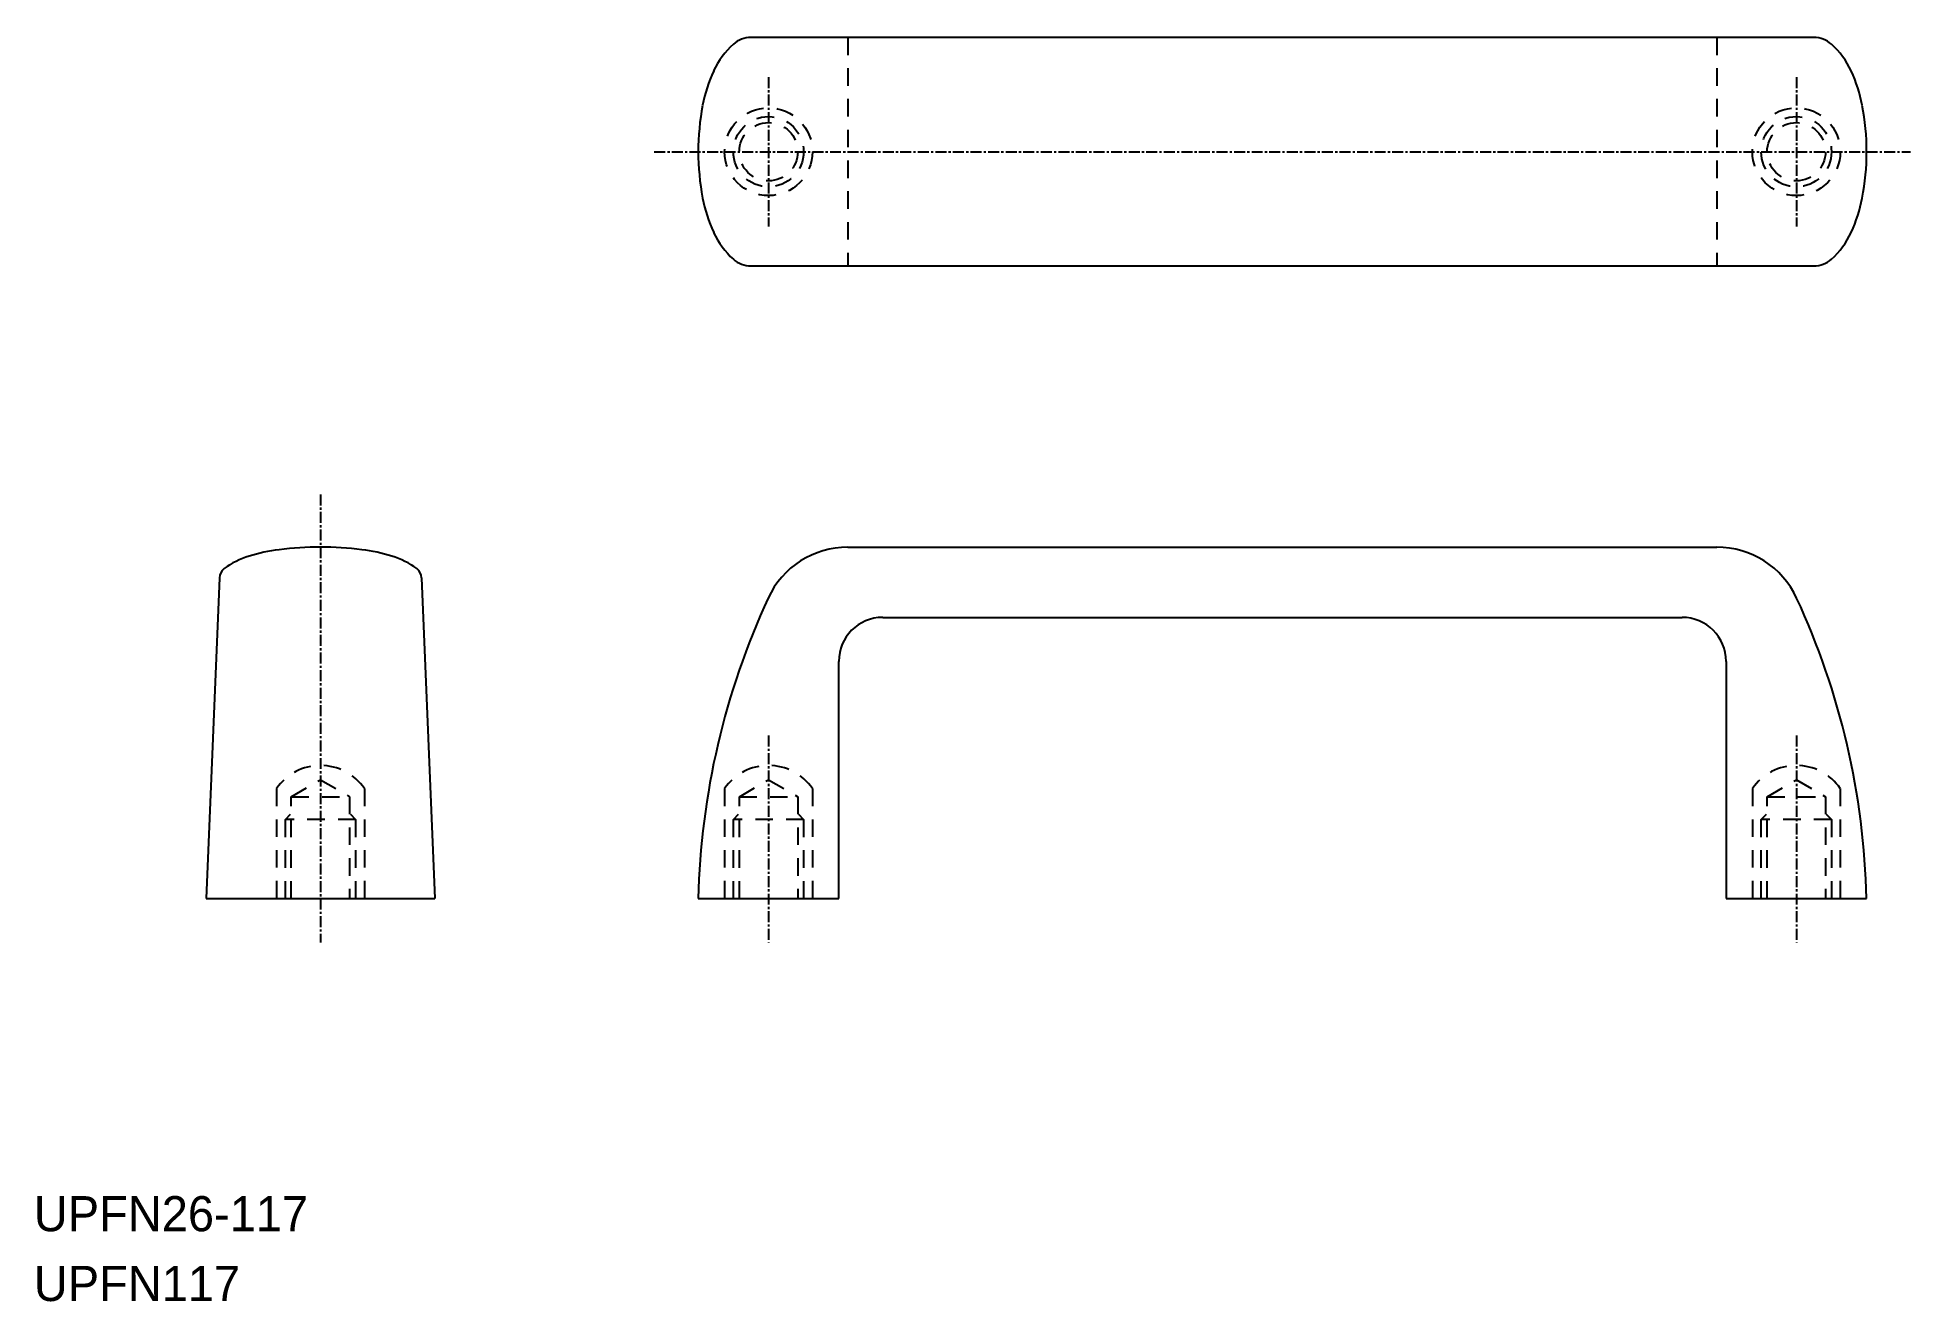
# Model space of a CAD drawing. Extents: x 0 to 214, y 0 to 144.
import ezdxf

# ---------------------------------------------------------------- set-up
doc = ezdxf.new("R2010")
doc.units = 0
doc.linetypes.add('CENTER', pattern=[2, 1.25, -0.25, 0.25, -0.25])
doc.linetypes.add('DASHED', pattern=[3.5, 2, -1.5])
doc.layers.get('0').update_dxf_attribs({"linetype": 'CONTINUOUS'})
doc.layers.add('CENTER', color=1, linetype='CENTER')

msp = doc.modelspace()

# ---------------------------------------------------------------- linework, layer by layer
at = {"color": 7, "linetype": 'CONTINUOUS'}
for p, q in [((202.63, 143.8), (81.63, 143.8)), ((81.63, 117.8), (202.63, 117.8)), ((92.66, 85.8), (191.59, 85.8)), ((21.13, 82.3), (19.63, 45.8)), ((44.13, 82.3), (45.63, 45.8)), ((96.63, 77.8), (187.63, 77.8)), ((91.63, 45.8), (91.63, 72.8)), ((192.63, 72.8), (192.63, 45.8)), ((19.63, 45.8), (45.63, 45.8)), ((75.63, 45.8), (91.63, 45.8)), ((192.63, 45.8), (208.63, 45.8))]:
    msp.add_line(p, q, dxfattribs=at)
at = {"color": 3, "linetype": 'DASHED'}
for p, q in [((92.66, 143.8), (92.66, 117.8)), ((191.59, 143.8), (191.59, 117.8)), ((27.63, 58.32), (27.63, 45.8)), ((29.31, 57.4), (32.63, 59.32)), ((32.63, 59.32), (35.95, 57.4)), ((37.63, 58.32), (37.63, 45.8)), ((78.63, 58.32), (78.63, 45.8)), ((80.31, 57.4), (83.63, 59.32)), ((83.63, 59.32), (86.95, 57.4)), ((88.63, 58.32), (88.63, 45.8)), ((195.63, 58.32), (195.63, 45.8)), ((197.31, 57.4), (200.63, 59.32)), ((200.63, 59.32), (203.95, 57.4)), ((205.63, 58.32), (205.63, 45.8)), ((29.31, 57.4), (35.95, 57.4)), ((29.31, 45.8), (29.31, 57.4)), ((35.95, 57.4), (35.95, 45.8)), ((80.31, 57.4), (86.95, 57.4)), ((80.31, 45.8), (80.31, 57.4)), ((86.95, 57.4), (86.95, 45.8)), ((197.31, 57.4), (203.95, 57.4)), ((197.31, 45.8), (197.31, 57.4)), ((203.95, 57.4), (203.95, 45.8)), ((28.63, 54.8), (29.23, 55.4)), ((36.63, 54.8), (28.63, 54.8)), ((36.63, 54.8), (28.63, 54.8)), ((28.63, 45.8), (28.63, 54.8)), ((36.03, 55.4), (36.63, 54.8)), ((36.63, 54.8), (36.63, 45.8)), ((79.63, 54.8), (80.23, 55.4)), ((87.63, 54.8), (79.63, 54.8)), ((87.63, 54.8), (79.63, 54.8)), ((79.63, 45.8), (79.63, 54.8)), ((87.03, 55.4), (87.63, 54.8)), ((87.63, 54.8), (87.63, 45.8)), ((196.63, 54.8), (197.23, 55.4)), ((204.63, 54.8), (196.63, 54.8)), ((196.63, 45.8), (196.63, 54.8)), ((204.03, 55.4), (204.63, 54.8)), ((204.63, 54.8), (204.63, 45.8)), ((80.53, 45.8), (80.53, 45.8)), ((85.43, 45.8), (85.43, 45.8))]:
    msp.add_line(p, q, dxfattribs=at)
for centre, radius in [((83.63, 130.8), 5), ((83.63, 130.8), 4), ((200.63, 130.8), 5), ((200.63, 130.8), 4), ((83.63, 130.8), 3.32), ((200.63, 130.8), 3.32)]:
    msp.add_circle(centre, radius, dxfattribs=at)
at = {"color": 7, "linetype": 'CONTINUOUS'}
for centre, radius, start, end in [((85.88, 136.07), 9.36, 131.907, 155.225), ((81.63, 140.81), 2.99, 90, 131.907), ((202.63, 140.81), 2.99, 48.0933, 90), ((198.37, 136.07), 9.36, 24.7751, 48.0933), ((92.77, 132.9), 16.94, 155.225, 169.177), ((191.49, 132.9), 16.94, 10.823, 24.7751), ((103.72, 130.8), 28.09, 169.177, 180), ((180.54, 130.8), 28.09, 0, 10.823), ((103.72, 130.8), 28.09, 180, 190.823), ((180.54, 130.8), 28.09, 349.177, 0), ((92.77, 128.71), 16.94, 190.823, 204.775), ((191.49, 128.71), 16.94, 335.225, 349.177), ((85.88, 125.53), 9.36, 204.775, 228.093), ((198.37, 125.53), 9.36, 311.907, 335.225), ((81.63, 120.79), 2.99, 228.093, 270), ((202.63, 120.79), 2.99, 270, 311.907), ((30.48, 65.12), 20.55, 97.1851, 106.928), ((32.63, 48.07), 37.73, 90, 97.1851), ((32.63, 48.07), 37.73, 82.8149, 90), ((34.78, 65.12), 20.55, 73.0725, 82.8149), ((92.66, 75.8), 10, 90, 155.1656), ((191.59, 75.8), 10, 24.8344, 90), ((22.44, 82.3), 1.31, 126.307, 180), ((27.24, 75.76), 9.42, 106.928, 126.307), ((38.02, 75.76), 9.42, 53.693, 73.0725), ((42.82, 82.3), 1.31, 0, 53.6929), ((161.95, 43.74), 86.34, 155.1656, 178.6306), ((122.31, 43.74), 86.34, 1.3694, 24.8344), ((96.63, 72.8), 5, 90, 180), ((187.63, 72.8), 5, 0, 90)]:
    msp.add_arc(centre, radius, start, end, dxfattribs=at)
at = {"color": 3, "linetype": 'DASHED'}
for centre in [(32.63, 54.87), (83.63, 54.87), (200.63, 54.87)]:
    msp.add_arc(centre, 6.08, 34.6228, 145.3772, dxfattribs=at)
at = {"layer": 'CENTER', "color": 1, "linetype": 'CENTER'}
for p, q in [((83.63, 139.3), (83.63, 122.3)), ((200.63, 139.3), (200.63, 122.3)), ((70.63, 130.8), (213.63, 130.8)), ((32.63, 91.8), (32.63, 40.8)), ((83.63, 64.36), (83.63, 40.8)), ((200.63, 64.36), (200.63, 40.8))]:
    msp.add_line(p, q, dxfattribs=at)

# ---------------------------------------------------------------- texts
for s, p in [('UPFN26-117', (0, 7.94)), ('UPFN117', (0, 0))]:
    msp.add_text(s, height=4).set_placement(p)

doc.saveas('drawing.dxf')
